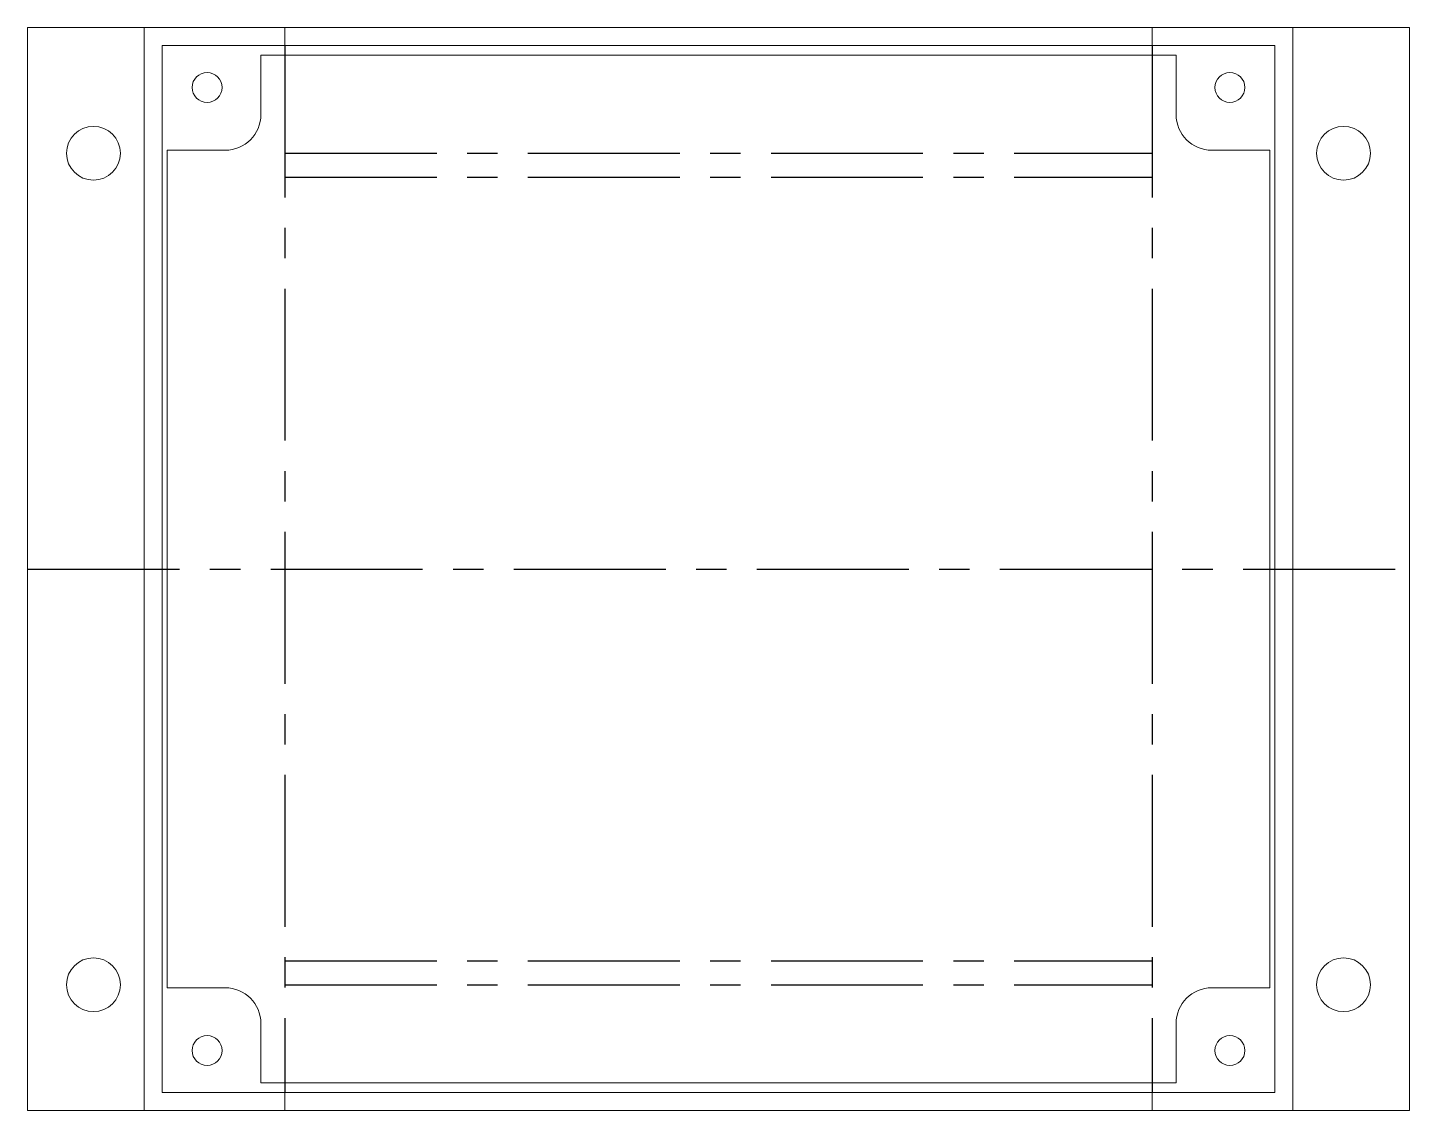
# Model space of a CAD drawing. Header units: millimetres. Extents: x -58 to 58, y -45 to 45.
import ezdxf

# ---------------------------------------------------------------- set-up
doc = ezdxf.new("R2010")
doc.units = ezdxf.units.MM
doc.linetypes.add('CENTERX2', pattern=[20.32, 12.7, -2.54, 2.54, -2.54])

msp = doc.modelspace()

# ---------------------------------------------------------------- linework, layer by layer
at = {"color": 7, "linetype": 'Continuous', "lineweight": 15}
for p, q in [((-57.75, 45.25), (57.75, 45.25)), ((-57.75, 45.25), (-57.75, -45.25)), ((-48, 45.25), (-48, -45.25)), ((-36.25, 45.25), (-36.25, 43.75)), ((36.25, 43.75), (36.25, 45.25)), ((48, -45.25), (48, 45.25)), ((57.75, -45.25), (57.75, 45.25)), ((-46.5, 43.75), (46.5, 43.75)), ((-46.5, 43.75), (-46.5, -43.75)), ((38.25, 42.95), (-38.25, 42.95)), ((-38.25, 42.95), (-38.25, 38)), ((38.25, 38), (38.25, 42.95)), ((46.5, -43.75), (46.5, 43.75)), ((-41.25, 35), (-46.1, 35)), ((-46.1, 35), (-46.1, -35)), ((46.1, 35), (41.25, 35)), ((46.1, -35), (46.1, 35)), ((-46.1, -35), (-41.25, -35)), ((41.25, -35), (46.1, -35)), ((-38.25, -38), (-38.25, -42.95)), ((38.25, -42.95), (38.25, -38)), ((46.5, -43.75), (-46.5, -43.75)), ((-38.25, -42.95), (38.25, -42.95)), ((-36.25, -43.75), (-36.25, -45.25)), ((36.25, -45.25), (36.25, -43.75)), ((-57.75, -45.25), (57.75, -45.25))]:
    msp.add_line(p, q, dxfattribs=at)
at = {"color": 7, "linetype": 'CENTERX2'}
for p, q in [((-36.25, 43.75), (-36.25, -43.75)), ((36.25, 43.75), (36.25, -43.75)), ((-36.25, 34.75), (36.25, 34.75)), ((-36.25, 32.75), (36.25, 32.75)), ((-57.75, 0), (57.75, 0)), ((-36.25, -32.75), (36.25, -32.75)), ((-36.25, -34.75), (36.25, -34.75))]:
    msp.add_line(p, q, dxfattribs=at)
at = {"color": 7, "linetype": 'Continuous', "lineweight": 15}
for centre, radius in [((-42.75, 40.25), 1.25), ((42.75, 40.25), 1.25), ((-52.25, 34.75), 2.25), ((52.25, 34.75), 2.25), ((-52.25, -34.75), 2.25), ((52.25, -34.75), 2.25), ((-42.75, -40.25), 1.25), ((42.75, -40.25), 1.25)]:
    msp.add_circle(centre, radius, dxfattribs=at)
for centre, start, end in [((-41.25, 38), 270, 0), ((41.25, 38), 180, 270), ((-41.25, -38), 0, 90), ((41.25, -38), 90, 180)]:
    msp.add_arc(centre, 3, start, end, dxfattribs=at)

doc.saveas('drawing.dxf')
